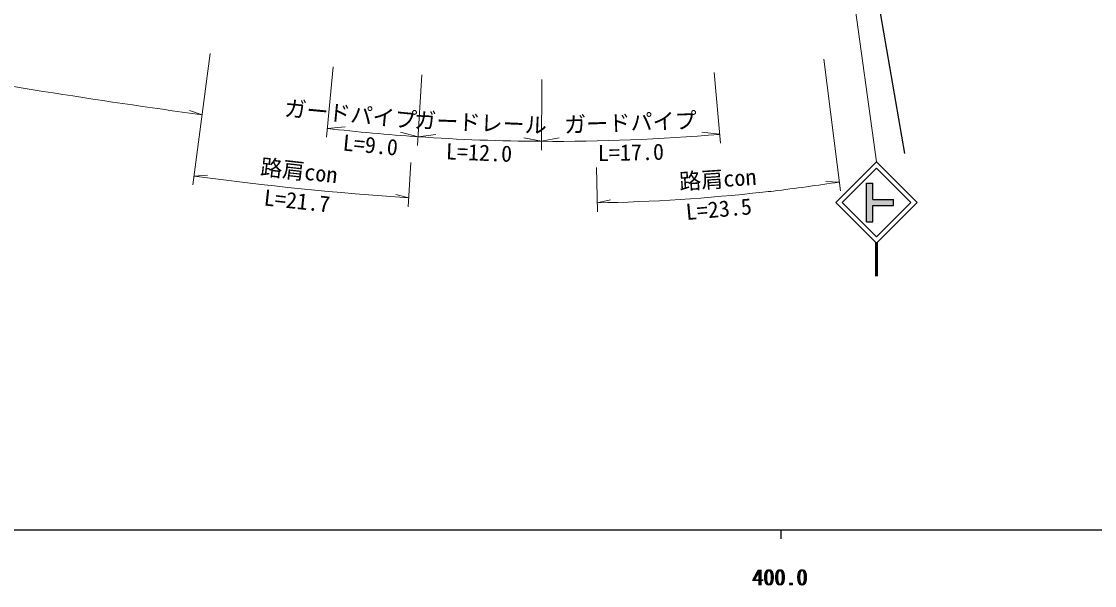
# Model space of a CAD drawing. Units: millimetres, scale not verified. Extents: x 40000 to 680000, y 20000 to 380000.
# Drawn here: x 382179 to 503475, y 198715 to 262470 of the extents above; entities that cross this region are included whole.
import ezdxf
from ezdxf.enums import TextEntityAlignment as Align

# ---------------------------------------------------------------- set-up
doc = ezdxf.new("R2010")
doc.units = ezdxf.units.MM
doc.header["$LTSCALE"] = 1000
for name, color, linetype, lineweight in [('M-BMK-OTRS', 5, 'Continuous', 25), ('M-STR-HTXT', 7, 'Continuous', 13), ('M-STR-STRC', 7, 'Continuous', 25), ('M-TTL-BAND', 7, 'Continuous', 25)]:
    doc.layers.add(name, color=color, linetype=linetype, lineweight=lineweight)
doc.styles.add('ＭＳ ゴシック', font='')
doc.styles.get('ＭＳ ゴシック').set_extended_font_data('MS Gothic')

msp = doc.modelspace()

# ---------------------------------------------------------------- hatches: boundary and pattern name
at = {"layer": 'M-STR-STRC'}
for points in [[(480754, 242363), (478404, 242362), (478403, 244212), (477703, 244212), (477704, 239812), (478404, 239812), (478404, 241662), (480754, 241663)], [(478923, 237517), (478822, 237416), (478723, 237517), (478720, 233693), (478920, 233693)]]:
    msp.add_hatch(color=256, dxfattribs=at).paths.add_polyline_path(points)

# ---------------------------------------------------------------- linework, layer by layer
at = {"layer": 'M-BMK-OTRS'}
msp.add_line((468278, 326375), (481996, 247560), dxfattribs=at)
at = {"layer": 'M-STR-HTXT'}
for p, q in [((473825, 282855), (478820, 246609)), ((403522, 258867), (401565, 243995)), ((417397, 257348), (416652, 249383)), ((472877, 258208), (474741, 243324)), ((427420, 256427), (426944, 248441)), ((460492, 256687), (461181, 248716)), ((440995, 255922), (440946, 247922)), ((402607, 251909), (401162, 252412)), ((416745, 250379), (418778, 250548)), ((427003, 249439), (425035, 249975)), ((461095, 249713), (459069, 249943)), ((427003, 249439), (429026, 249702)), ((440952, 248922), (438955, 249334)), ((440952, 248922), (442955, 249310)), ((426208, 246515), (425900, 241524)), ((401696, 244987), (403222, 245084)), ((447173, 245971), (447275, 240972)), ((474617, 244317), (473089, 244390)), ((425961, 242522), (424486, 242925)), ((447255, 241972), (448750, 242297))]:
    msp.add_line(p, q, dxfattribs=at)
for centre, radius, start, end in [((535943, 1214061), 971347, 259.96613, 262.11013), ((442262, 472517), 223599, 263.44726, 266.08702), ((442262, 472517), 223599, 266.08702, 269.66446), ((442262, 472517), 223599, 269.66446, 274.83167), ((451978, 619405), 377779, 262.3513, 266.05113), ((433924, 515167), 273890, 276.97607, 278.54428), ((443916, 440993), 199049, 270.96125, 276.3683), ((444433, 444018), 202000, 276.12721, 276.46841)]:
    msp.add_arc(centre, radius, start, end, dxfattribs=at)
at = {"layer": 'M-STR-STRC'}
for p, q in [((478820, 246609), (474225, 242011)), ((483418, 242014), (478820, 246609)), ((478820, 245902), (474932, 242011)), ((482710, 242013), (478820, 245902)), ((477704, 239812), (477703, 244212)), ((477703, 244212), (478403, 244212)), ((478404, 242362), (478403, 244212)), ((474225, 242011), (478823, 237416)), ((474932, 242011), (478822, 238123)), ((478404, 242362), (480754, 242363)), ((478404, 241662), (480754, 241663)), ((478404, 239812), (478404, 241662)), ((478822, 238123), (482710, 242013)), ((478823, 237416), (483418, 242014)), ((480754, 241663), (480754, 242363)), ((477704, 239812), (478404, 239812)), ((478723, 237517), (478720, 233693)), ((478822, 237416), (478820, 233693)), ((478923, 237517), (478920, 233693))]:
    msp.add_line(p, q, dxfattribs=at)
at = {"layer": 'M-TTL-BAND'}
for p, q in [((40000, 205000), (579000, 205000)), ((468000, 205000), (468000, 204000))]:
    msp.add_line(p, q, dxfattribs=at)

# ---------------------------------------------------------------- texts
at = {"layer": 'M-STR-HTXT', "style": 'ＭＳ ゴシック'}
for s, rotation, p in [('ガードパイプ', 354.567, (419240, 250538)), ('ガードレール', 357.597, (434006, 249571)), ('ガードパイプ', 1.999, (451065, 249592)), ('路肩con', 353.624, (413387, 244120)), ('路肩con', 3.747, (460976, 243181))]:
    msp.add_text(s, height=1833, rotation=rotation, dxfattribs=at).set_placement(p, align=Align.BOTTOM_CENTER)
for s, rotation, p in [('L=9.0', 354.567, (421716, 249420)), ('L=12.0', 357.677, (433943, 248573)), ('L=17.0', 1.202, (451048, 248592)), ('L=21.7', 353.817, (413427, 243105)), ('L=23.5', 5.129, (460917, 242180))]:
    msp.add_text(s, height=1833, rotation=rotation, dxfattribs=at).set_placement(p, align=Align.TOP_CENTER)
at = {"layer": 'M-TTL-BAND', "style": 'ＭＳ ゴシック'}
for p in [(467844, 198195), (468000, 198195)]:
    msp.add_text('400.0', height=1833, dxfattribs=at).set_placement(p, align=Align.BOTTOM_CENTER)

doc.saveas('drawing.dxf')
